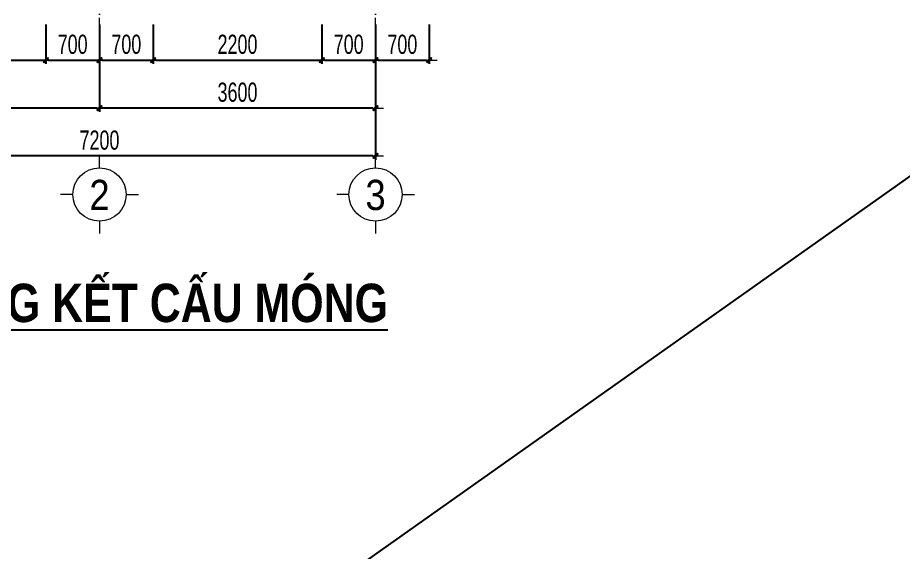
# Model space of a CAD drawing. Header units: millimetres. Extents: x -182770 to 489476, y -561170 to -280028.
# Drawn here: x -145610 to -134061, y -532290 to -525316 of the extents above; entities that cross this region are included whole.
import ezdxf
from ezdxf.enums import TextEntityAlignment as Align

# ---------------------------------------------------------------- set-up
doc = ezdxf.new("R2010")
doc.units = ezdxf.units.MM
doc.header["$MEASUREMENT"] = 0
doc.header["$PDMODE"] = 32
doc.linetypes.add('DASHDOT', pattern=[1, 0.5, -0.25, 0, -0.25])
doc.layers.get('Defpoints').update_dxf_attribs({"color": 1})
doc.layers.add('KCS_Plotter', color=11, linetype='Continuous', plot=False)
for name, color, linetype, lineweight in [('LC Dim', 8, 'Continuous', 18), ('LC ISO', 153, 'Continuous', 13), ('LC Net manh', 133, 'Continuous', 5), ('LC Net truc', 79, 'DASHDOT', 13), ('LC Text1', 3, 'Continuous', 20), ('LC Text2', 7, 'Continuous', 25)]:
    doc.layers.add(name, color=color, linetype=linetype, lineweight=lineweight)
doc.styles.add('HOATBIF', font='hoatbif.shx', dxfattribs={"width": 0.7})
doc.styles.add('LC 1', font='VHAVANB.TTF')
doc.styles.add('LC3', font='VHARIALB.TTF', dxfattribs={"width": 0.8})
doc.dimstyles.new('1-100', dxfattribs={"dimscale": 100, "dimtxt": 2.5, "dimasz": 0.35, "dimexe": 0.5, "dimexo": 0, "dimgap": 0.8, "dimtad": 1, "dimdec": 0, "dimzin": 0, "dimdsep": 46, "dimtxsty": 'HOATBIF', "dimblk1": 'DOT', "dimblk2": 'DOT', "dimsah": 1, "dimcen": -1, "dimdle": 1, "dimclrd": 256, "dimclre": 256, "dimclrt": 4, "dimadec": 3, "dimazin": 2, "dimtfac": 0.333333, "dimtdec": 0, "dimtix": 1, "dimtmove": 2, "dimatfit": 3, "dimldrblk": 'DOT', "dimfxl": 1, "dimtvp": 0.833333, "dimtolj": 1, "dimtzin": 0, "dimarcsym": 0})

# ---------------------------------------------------------------- blocks, each defined once
blk = doc.blocks.new('DOT')
at = {"layer": 'LC Dim'}
blk.add_line((-3, 0), (3, 0), dxfattribs=at)
at = {"layer": 'LC Dim', "color": 4}
blk.add_line((-1, -1), (1, 1), dxfattribs=at)
blk.add_lwpolyline([(0.5, 1), (-1, -0.5), (-0.5, -1), (1, 0.5)], close=True, dxfattribs=at)
blk = doc.blocks.new('*D1156')
at = {"layer": 'Defpoints', "color": 0, "ltscale": 2, "transparency": 16777216}
for p in [(-144544, -525405), (-140944, -525405), (-144544, -526494)]:
    blk.add_point(p, dxfattribs=at)
at = {"layer": 'LC Dim', "lineweight": -2, "ltscale": 2, "transparency": 16777216}
for p, q in [((-144544, -525405), (-144544, -526544)), ((-140944, -525405), (-140944, -526544)), ((-140979, -526494), (-144509, -526494))]:
    blk.add_line(p, q, dxfattribs=at)
at = {"layer": 'LC Dim', "lineweight": -2, "ltscale": 2, "transparency": 16777216, "xscale": 35, "yscale": 35, "zscale": 35, "rotation": 180}
blk.add_blockref('DOT', (-144544, -526494), dxfattribs=at)
at = {"layer": 'LC Dim', "lineweight": -2, "ltscale": 2, "transparency": 16777216, "xscale": 35, "yscale": 35, "zscale": 35}
blk.add_blockref('DOT', (-140944, -526494), dxfattribs=at)
at = {"layer": 'LC Dim', "color": 4, "ltscale": 2, "transparency": 16777216, "insert": (-142744, -526289), "char_height": 250, "attachment_point": 5, "style": 'HOATBIF'}
blk.add_mtext('\\A1;3600', dxfattribs=at)
blk = doc.blocks.new('_Dot')
at = {"color": 0, "linetype": 'ByBlock', "lineweight": -2}
blk.add_line((-0.5, 0), (-1, 0), dxfattribs=at)
at = {"color": 0, "linetype": 'ByBlock', "const_width": 0.5}
blk.add_lwpolyline([(-0.25, 0, 1), (0.25, 0, 1)], format="xyb", close=True, dxfattribs=at)
blk = doc.blocks.new('*D1157')
at = {"layer": 'Defpoints', "color": 0, "ltscale": 2, "transparency": 16777216}
for p in [(-148144, -525405), (-144544, -525405), (-148144, -526494)]:
    blk.add_point(p, dxfattribs=at)
at = {"layer": 'LC Dim', "lineweight": -2, "ltscale": 2, "transparency": 16777216}
for p, q in [((-148144, -525405), (-148144, -526544)), ((-144544, -525405), (-144544, -526544)), ((-144579, -526494), (-148109, -526494))]:
    blk.add_line(p, q, dxfattribs=at)
at = {"layer": 'LC Dim', "lineweight": -2, "ltscale": 2, "transparency": 16777216, "xscale": 35, "yscale": 35, "zscale": 35, "rotation": 180}
blk.add_blockref('DOT', (-148144, -526494), dxfattribs=at)
at = {"layer": 'LC Dim', "lineweight": -2, "ltscale": 2, "transparency": 16777216, "xscale": 35, "yscale": 35, "zscale": 35}
blk.add_blockref('DOT', (-144544, -526494), dxfattribs=at)
at = {"layer": 'LC Dim', "color": 4, "ltscale": 2, "transparency": 16777216, "insert": (-146344, -526289), "char_height": 250, "attachment_point": 5, "style": 'HOATBIF'}
blk.add_mtext('\\A1;3600', dxfattribs=at)
blk = doc.blocks.new('*D1158')
at = {"layer": 'Defpoints', "color": 0, "ltscale": 2, "transparency": 16777216}
for p in [(-148144, -525405), (-140944, -525405), (-148144, -527119)]:
    blk.add_point(p, dxfattribs=at)
at = {"layer": 'LC Dim', "lineweight": -2, "ltscale": 2, "transparency": 16777216}
for p, q in [((-148144, -525405), (-148144, -527169)), ((-140944, -525405), (-140944, -527169)), ((-140979, -527119), (-148109, -527119))]:
    blk.add_line(p, q, dxfattribs=at)
at = {"layer": 'LC Dim', "lineweight": -2, "ltscale": 2, "transparency": 16777216, "xscale": 35, "yscale": 35, "zscale": 35, "rotation": 180}
blk.add_blockref('DOT', (-148144, -527119), dxfattribs=at)
at = {"layer": 'LC Dim', "lineweight": -2, "ltscale": 2, "transparency": 16777216, "xscale": 35, "yscale": 35, "zscale": 35}
blk.add_blockref('DOT', (-140944, -527119), dxfattribs=at)
at = {"layer": 'LC Dim', "color": 4, "ltscale": 2, "transparency": 16777216, "insert": (-144544, -526914), "char_height": 250, "attachment_point": 5, "style": 'HOATBIF'}
blk.add_mtext('\\A1;7200', dxfattribs=at)
blk = doc.blocks.new('TTRUC')
at = {"layer": 'LC ISO'}
for p, q in [((0, 6.95), (0, 10.13)), ((-6.95, 0), (-10.13, 0)), ((6.95, 0), (10.13, 0)), ((0, -6.95), (0, -10.13))]:
    blk.add_line(p, q, dxfattribs=at)
at = {"layer": 'LC Net manh'}
blk.add_circle((0, 0), 6.95, dxfattribs=at)
blk = doc.blocks.new('*D1172')
at = {"layer": 'Defpoints', "color": 0, "ltscale": 2, "transparency": 16777216}
for p in [(-145244, -525405), (-144544, -525405), (-144544, -525869)]:
    blk.add_point(p, dxfattribs=at)
at = {"layer": 'LC Dim', "lineweight": -2, "ltscale": 2, "transparency": 16777216}
for p, q in [((-145244, -525405), (-145244, -525919)), ((-144544, -525405), (-144544, -525919)), ((-145209, -525869), (-144579, -525869))]:
    blk.add_line(p, q, dxfattribs=at)
at = {"layer": 'LC Dim', "lineweight": -2, "ltscale": 2, "transparency": 16777216, "xscale": 35, "yscale": 35, "zscale": 35, "rotation": 180}
blk.add_blockref('DOT', (-145244, -525869), dxfattribs=at)
at = {"layer": 'LC Dim', "lineweight": -2, "ltscale": 2, "transparency": 16777216, "xscale": 35, "yscale": 35, "zscale": 35}
blk.add_blockref('DOT', (-144544, -525869), dxfattribs=at)
at = {"layer": 'LC Dim', "color": 4, "ltscale": 2, "transparency": 16777216, "insert": (-144894, -525664), "char_height": 250, "attachment_point": 5, "style": 'HOATBIF'}
blk.add_mtext('\\A1;700', dxfattribs=at)
blk = doc.blocks.new('*D1173')
at = {"layer": 'Defpoints', "color": 0, "ltscale": 2, "transparency": 16777216}
for p in [(-144544, -525405), (-143844, -525405), (-143844, -525869)]:
    blk.add_point(p, dxfattribs=at)
at = {"layer": 'LC Dim', "lineweight": -2, "ltscale": 2, "transparency": 16777216}
for p, q in [((-144544, -525405), (-144544, -525919)), ((-143844, -525405), (-143844, -525919)), ((-144509, -525869), (-143879, -525869))]:
    blk.add_line(p, q, dxfattribs=at)
at = {"layer": 'LC Dim', "lineweight": -2, "ltscale": 2, "transparency": 16777216, "xscale": 35, "yscale": 35, "zscale": 35, "rotation": 180}
blk.add_blockref('DOT', (-144544, -525869), dxfattribs=at)
at = {"layer": 'LC Dim', "lineweight": -2, "ltscale": 2, "transparency": 16777216, "xscale": 35, "yscale": 35, "zscale": 35}
blk.add_blockref('DOT', (-143844, -525869), dxfattribs=at)
at = {"layer": 'LC Dim', "color": 4, "ltscale": 2, "transparency": 16777216, "insert": (-144194, -525664), "char_height": 250, "attachment_point": 5, "style": 'HOATBIF'}
blk.add_mtext('\\A1;700', dxfattribs=at)
blk = doc.blocks.new('*D1174')
at = {"layer": 'Defpoints', "color": 0, "ltscale": 2, "transparency": 16777216}
for p in [(-141644, -525405), (-140944, -525405), (-140944, -525869)]:
    blk.add_point(p, dxfattribs=at)
at = {"layer": 'LC Dim', "lineweight": -2, "ltscale": 2, "transparency": 16777216}
for p, q in [((-141644, -525405), (-141644, -525919)), ((-140944, -525405), (-140944, -525919)), ((-141609, -525869), (-140979, -525869))]:
    blk.add_line(p, q, dxfattribs=at)
at = {"layer": 'LC Dim', "lineweight": -2, "ltscale": 2, "transparency": 16777216, "xscale": 35, "yscale": 35, "zscale": 35, "rotation": 180}
blk.add_blockref('DOT', (-141644, -525869), dxfattribs=at)
at = {"layer": 'LC Dim', "lineweight": -2, "ltscale": 2, "transparency": 16777216, "xscale": 35, "yscale": 35, "zscale": 35}
blk.add_blockref('DOT', (-140944, -525869), dxfattribs=at)
at = {"layer": 'LC Dim', "color": 4, "ltscale": 2, "transparency": 16777216, "insert": (-141294, -525664), "char_height": 250, "attachment_point": 5, "style": 'HOATBIF'}
blk.add_mtext('\\A1;700', dxfattribs=at)
blk = doc.blocks.new('*D1175')
at = {"layer": 'Defpoints', "color": 0, "ltscale": 2, "transparency": 16777216}
for p in [(-140944, -525405), (-140244, -525405), (-140244, -525869)]:
    blk.add_point(p, dxfattribs=at)
at = {"layer": 'LC Dim', "lineweight": -2, "ltscale": 2, "transparency": 16777216}
for p, q in [((-140944, -525405), (-140944, -525919)), ((-140244, -525405), (-140244, -525919)), ((-140909, -525869), (-140279, -525869))]:
    blk.add_line(p, q, dxfattribs=at)
at = {"layer": 'LC Dim', "lineweight": -2, "ltscale": 2, "transparency": 16777216, "xscale": 35, "yscale": 35, "zscale": 35, "rotation": 180}
blk.add_blockref('DOT', (-140944, -525869), dxfattribs=at)
at = {"layer": 'LC Dim', "lineweight": -2, "ltscale": 2, "transparency": 16777216, "xscale": 35, "yscale": 35, "zscale": 35}
blk.add_blockref('DOT', (-140244, -525869), dxfattribs=at)
at = {"layer": 'LC Dim', "color": 4, "ltscale": 2, "transparency": 16777216, "insert": (-140594, -525664), "char_height": 250, "attachment_point": 5, "style": 'HOATBIF'}
blk.add_mtext('\\A1;700', dxfattribs=at)
blk = doc.blocks.new('*D1183')
at = {"layer": 'Defpoints', "color": 0, "ltscale": 2, "transparency": 16777216}
for p in [(-147444, -525405), (-145244, -525405), (-145244, -525869)]:
    blk.add_point(p, dxfattribs=at)
at = {"layer": 'LC Dim', "lineweight": -2, "ltscale": 2, "transparency": 16777216}
for p, q in [((-147444, -525405), (-147444, -525919)), ((-145244, -525405), (-145244, -525919)), ((-147409, -525869), (-145279, -525869))]:
    blk.add_line(p, q, dxfattribs=at)
at = {"layer": 'LC Dim', "lineweight": -2, "ltscale": 2, "transparency": 16777216, "xscale": 35, "yscale": 35, "zscale": 35, "rotation": 180}
blk.add_blockref('DOT', (-147444, -525869), dxfattribs=at)
at = {"layer": 'LC Dim', "lineweight": -2, "ltscale": 2, "transparency": 16777216, "xscale": 35, "yscale": 35, "zscale": 35}
blk.add_blockref('DOT', (-145244, -525869), dxfattribs=at)
at = {"layer": 'LC Dim', "color": 4, "ltscale": 2, "transparency": 16777216, "insert": (-146344, -525664), "char_height": 250, "attachment_point": 5, "style": 'HOATBIF'}
blk.add_mtext('\\A1;2200', dxfattribs=at)
blk = doc.blocks.new('*D1184')
at = {"layer": 'Defpoints', "color": 0, "ltscale": 2, "transparency": 16777216}
for p in [(-143844, -525405), (-141644, -525405), (-141644, -525869)]:
    blk.add_point(p, dxfattribs=at)
at = {"layer": 'LC Dim', "lineweight": -2, "ltscale": 2, "transparency": 16777216}
for p, q in [((-143844, -525405), (-143844, -525919)), ((-141644, -525405), (-141644, -525919)), ((-143809, -525869), (-141679, -525869))]:
    blk.add_line(p, q, dxfattribs=at)
at = {"layer": 'LC Dim', "lineweight": -2, "ltscale": 2, "transparency": 16777216, "xscale": 35, "yscale": 35, "zscale": 35, "rotation": 180}
blk.add_blockref('DOT', (-143844, -525869), dxfattribs=at)
at = {"layer": 'LC Dim', "lineweight": -2, "ltscale": 2, "transparency": 16777216, "xscale": 35, "yscale": 35, "zscale": 35}
blk.add_blockref('DOT', (-141644, -525869), dxfattribs=at)
at = {"layer": 'LC Dim', "color": 4, "ltscale": 2, "transparency": 16777216, "insert": (-142744, -525664), "char_height": 250, "attachment_point": 5, "style": 'HOATBIF'}
blk.add_mtext('\\A1;2200', dxfattribs=at)
blk = doc.blocks.new('TIEUDE1')
at = {"layer": 'LC Text2', "color": 7, "style": 'LC 1'}
blk.add_attdef('TIªU§Ò', text='', height=5, dxfattribs=at).set_placement((0, 0), align=Align.BOTTOM_CENTER)
blk.add_attdef('TL', text='', height=3, dxfattribs=at).set_placement((0, -2), align=Align.TOP_CENTER)

msp = doc.modelspace()

# ---------------------------------------------------------------- linework, layer by layer
at = {"layer": 'KCS_Plotter', "ltscale": 250}
msp.add_line((-155049.6, -542288.8), (-113049.6, -512588.8), dxfattribs=at)
at = {"layer": 'LC Net truc', "ltscale": 200}
for p, q in [((-144543.7, -526019.1), (-144543.7, -514711.1)), ((-140943.7, -526019.1), (-140943.7, -514711.1))]:
    msp.add_line(p, q, dxfattribs=at)

# ---------------------------------------------------------------- block references
at = {"layer": 'LC ISO', "xscale": 50, "yscale": 50, "zscale": 50}
for p in [(-144543.7, -527622.6), (-140943.7, -527622.6)]:
    msp.add_blockref('TTRUC', p, dxfattribs=at)
at = {"layer": 'LC Text2'}
ref = msp.add_blockref('TIEUDE1', (-144555.4, -529436.5), dxfattribs=dict(at, xscale=101.6, yscale=101.6, zscale=101.6))
ref.add_attrib('TIªU§Ò', '%%UmÆt b»ng kÕt cÊu mãng', dxfattribs={"color": 7, "height": 500.321, "style": 'LC3', "width": 0.8}).set_placement((-144555.4, -529436.5), align=Align.BOTTOM_CENTER)

# ---------------------------------------------------------------- texts
at = {"layer": 'LC Text1', "ltscale": 0.2, "style": 'LC 1', "width": 0.9}
for s, p in [('2', (-144543.7, -527943.6)), ('3', (-140943.7, -527943.6))]:
    msp.add_text(s, height=394.6, dxfattribs=at).set_placement(p, align=Align.BOTTOM_CENTER)

# ---------------------------------------------------------------- dimensions: what is measured, and where the dimension line sits
at = {"layer": 'LC Dim', "ltscale": 2}
for base, p1, p2, picture, middle in [((-148143.7, -526494.1), (-144543.7, -525404.9), (-148143.7, -525404.9), '*D1157', (-146343.7, -526289.1)), ((-144543.7, -526494.1), (-140943.7, -525404.9), (-144543.7, -525404.9), '*D1156', (-142743.7, -526289.1))]:
    dim = msp.add_linear_dim(base=base, p1=p1, p2=p2, angle=180, dimstyle='1-100', dxfattribs=at)
    dim.commit()
    dim.dimension.update_dxf_attribs({"geometry": picture, "text_midpoint": middle})
for base, p1, p2, picture, middle in [((-148143.7, -527119.1), (-140943.7, -525404.9), (-148143.7, -525404.9), '*D1158', (-144543.7, -526914.1)), ((-145243.7, -525869.1), (-147443.7, -525404.9), (-145243.7, -525404.9), '*D1183', (-146343.7, -525664.1)), ((-144543.7, -525869.1), (-145243.7, -525404.9), (-144543.7, -525404.9), '*D1172', (-144893.7, -525664.1)), ((-143843.7, -525869.1), (-144543.7, -525404.9), (-143843.7, -525404.9), '*D1173', (-144193.7, -525664.1)), ((-141643.7, -525869.1), (-143843.7, -525404.9), (-141643.7, -525404.9), '*D1184', (-142743.7, -525664.1)), ((-140943.7, -525869.1), (-141643.7, -525404.9), (-140943.7, -525404.9), '*D1174', (-141293.7, -525664.1)), ((-140243.7, -525869.1), (-140943.7, -525404.9), (-140243.7, -525404.9), '*D1175', (-140593.7, -525664.1))]:
    dim = msp.add_linear_dim(base=base, p1=p1, p2=p2, dimstyle='1-100', dxfattribs=at)
    dim.commit()
    dim.dimension.update_dxf_attribs({"geometry": picture, "text_midpoint": middle})

doc.saveas('drawing.dxf')
